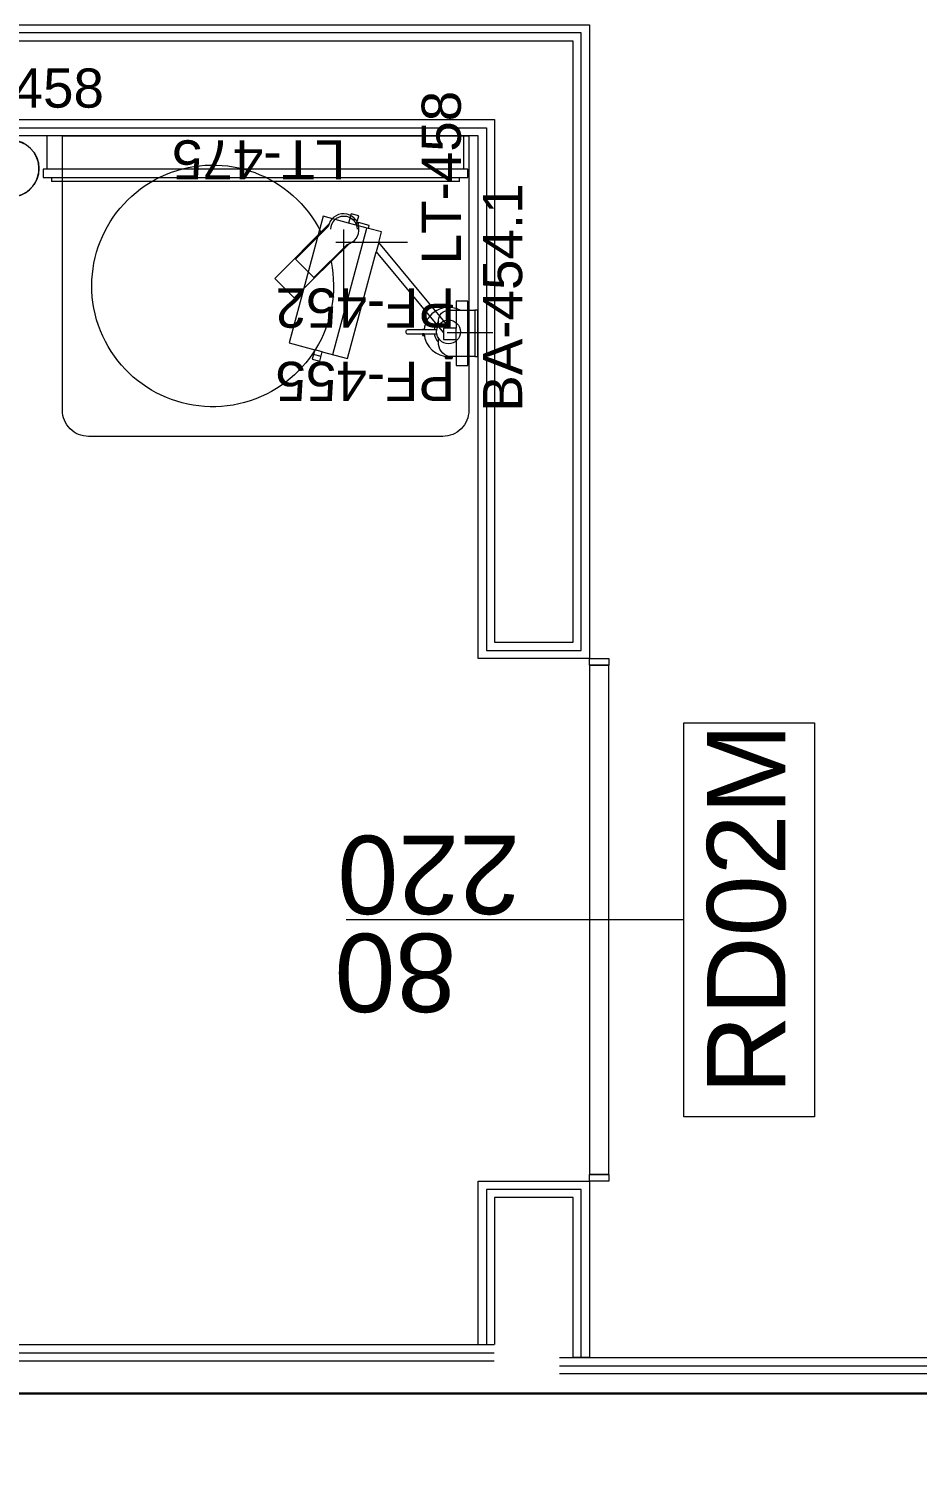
# Model space of a CAD drawing. Header units: centimetres. Extents: x 118932 to 154602, y -32682 to -23521.
# Drawn here: x 138859.9 to 138995.9, y -26084.1 to -25863 of the extents above; entities that cross this region are included whole.
import ezdxf

# ---------------------------------------------------------------- set-up
doc = ezdxf.new("R2010")
doc.units = ezdxf.units.CM
doc.header["$LTSCALE"] = 50
doc.header["$MEASUREMENT"] = 0
for name, color, linetype, lineweight, true_color in [('GEN_00_BL_Yazı', 7, 'Continuous', 0, 0x4f5250), ('GEN_02_TF_Islak Hacim', 7, 'Continuous', 5, 0x007cb0), ('GEN_02_TF_Mobilya', 7, 'Continuous', 5, 0x745e3d), ('GEN_05_ML_Ahşap', 7, 'Continuous', 9, 0x745e3d), ('GEN_05_ML_Alçıpan-RefEdit0', 7, 'Continuous', 18, 0x008b29), ('GEN_05_ML_Alçıpan_giydirme', 7, 'Continuous', 18, 0x7ebab5), ('GEN_06_GR_Cam', 7, 'Continuous', 9, 0x6093ac), ('GEN_06_GR_İnce', 7, 'Continuous', 13, 0xb0b0a9), ('KALACAK DUVARLAR', 7, 'Continuous', 30, 0x005387)]:
    doc.layers.add(name, color=color, linetype=linetype, lineweight=lineweight, true_color=true_color)
doc.styles.add('arial_1_18', font='arial.ttf', dxfattribs={"height": 0.2})
doc.styles.add('Arial_6', font='arial.ttf', dxfattribs={"height": 59.5325})

# ---------------------------------------------------------------- blocks, each defined once
blk = doc.blocks.new('KALACAK DUVALAR LEVEL 0 D BLOK')
at = {"layer": 'KALACAK DUVARLAR', "elevation": 0}
blk.add_lwpolyline([(-1323, 990.45), (-1323, 975.45), (-1111.5, 975.45), (-1111.5, 990.45), (-1120.5, 990.45), (-1120.5, 1004.45), (-1135.5, 1004.45), (-1135.5, 990.45), (-1288.5, 990.45), (-1288.5, 1141.45), (-1135.5, 1141.45), (-1135.5, 1127.45), (-1120.5, 1127.45), (-1120.5, 1141.45), (-1113.5, 1141.45), (-1113.5, 1156.45), (-1484.5, 1156.45), (-1484.5, 1525.95), (-1443.05, 1525.95), (-1443.05, 1593.95), (-1484.5, 1593.95), (-1484.5, 1931.88)], dxfattribs=at)
blk = doc.blocks.new('Electric_Mirror-radiance - LT-475 ELETRIC MIRROR SINGLE-16191852-TYPE J')
at = {"layer": 'GEN_02_TF_Mobilya', "lineweight": 13}
for p, q in [((-312.3, 69.8), (312.3, 69.8)), ((-312.3, 69.8), (-312.3, 63.5)), ((312.3, 63.5), (312.3, 69.8)), ((325, 63.5), (-325, 63.5)), ((-325, 63.5), (-325, 50.8)), ((-325, 50.8), (325, 50.8)), ((-318.7, 50.8), (-318.7, 0)), ((318.7, 50.8), (318.7, 0)), ((325, 50.8), (325, 63.5)), ((-318.7, 0), (318.7, 0))]:
    blk.add_line(p, q, dxfattribs=at)
at = {"layer": 'GEN_00_BL_Yazı', "insert": (127.8, 5.9, 0), "char_height": 60, "width": 265.421, "attachment_point": 9, "style": 'Arial_6'}
blk.add_mtext('LT-475', dxfattribs=at)
blk = doc.blocks.new('makeup mirror 16__hcr07922_rfa - LT-458 SHAVING MIRROR-14453733-TYPE J')
at = {"layer": 'GEN_00_BL_Yazı'}
blk.add_line((48117.6, 10856), (48007.7, 10856), dxfattribs=at)
at = {"layer": 'GEN_02_TF_Islak Hacim'}
for p, q in [((47933.7, 11045.1), (47915.6, 11045.1)), ((47915.6, 11045.1), (47915.6, 10946.6)), ((47933.6, 11005.1), (47933.7, 11045.1)), ((48099.6, 11034.3), (48055.8, 10870.9)), ((48138.4, 11023.9), (48099.6, 11034.3)), ((48142.1, 11038.5), (48138.4, 11023.9)), ((48140.3, 11031.2), (48151.9, 11028.1)), ((48153.7, 11035.3), (48142.1, 11038.5)), ((48150, 11020.8), (48153.7, 11035.3)), ((48122.1, 11028.3), (48070.2, 10834.5)), ((48137, 10816.6), (48188.9, 11010.4)), ((48138.4, 11023.9), (48150, 11020.8)), ((48188.9, 11010.4), (48150, 11020.8)), ((47952.7, 11005.1), (47933.6, 11005.1)), ((47933.6, 11005.1), (47933.6, 10988)), ((47933.6, 10946.6), (47933.6, 10988)), ((47933.6, 10988), (47942.9, 10988)), ((47942.9, 10988), (48052, 10856.8)), ((47942.9, 10988), (47952.6, 10988)), ((47952.6, 10988), (47952.7, 10995)), ((47952.7, 10995), (47952.7, 11005.1)), ((48055.8, 10870.9), (47952.7, 10995)), ((47915.6, 10946.6), (47933.6, 10946.6)), ((48052, 10856.8), (48047.7, 10840.4)), ((48052, 10856.8), (48055.8, 10870.9)), ((48047.7, 10840.4), (48067.8, 10835.2)), ((48067.8, 10835.2), (48066.6, 10830.7)), ((48067.8, 10835.2), (48098.1, 10827.1)), ((48066.6, 10830.7), (48083.1, 10826.3)), ((48086.5, 10830.2), (48082.5, 10815.9)), ((48082.5, 10815.9), (48094.1, 10812.8)), ((48083.1, 10826.3), (48084.3, 10830.7)), ((48084.3, 10830.7), (48086.5, 10830.2)), ((48084.6, 10823.1), (48096.2, 10820)), ((48094.1, 10812.8), (48098.1, 10827.1)), ((48098.1, 10827.1), (48137, 10816.6))]:
    blk.add_line(p, q, dxfattribs=at)
at = {"layer": 'GEN_00_BL_Yazı', "insert": (47986.3, 10890.1), "char_height": 60, "width": 251.286, "attachment_point": 1, "rotation": 270, "style": 'Arial_6'}
blk.add_mtext('LT-458', dxfattribs=at)
blk = doc.blocks.new('Escobillero-pared_Tres-Max-tres_13463624 - BA-458 TOILET BRUSH HOLDER-14820998-TYPE J')
at = {"layer": 'GEN_00_BL_Yazı'}
blk.add_line((0, 50), (0, 88.6), dxfattribs=at)
at = {"layer": 'GEN_02_TF_Islak Hacim'}
for p, q in [((-10, 42.3), (-10, 50)), ((-10, 50), (10, 50)), ((10, 50), (-10, 50)), ((-10, 42.3), (-10, 50)), ((10, 50), (10, 42.3)), ((10, 42.3), (10, 50))]:
    blk.add_line(p, q, dxfattribs=at)
for radius in [43.5, 8]:
    blk.add_circle((0, 0), radius, dxfattribs=at)
blk.add_arc((0, 0), 43.5, 103.2903, 76.7097, dxfattribs=at)
at = {"layer": 'GEN_00_BL_Yazı', "insert": (143, 153.2), "char_height": 60, "width": 265.421, "attachment_point": 3, "style": 'Arial_6'}
blk.add_mtext('BA-458', dxfattribs=at)
blk = doc.blocks.new('Soap Dispenser - Trio - BA-454 SOAP DISPENSER -single-14380691-TYPE J')
at = {"layer": 'GEN_00_BL_Yazı'}
blk.add_line((1.1, -47.1), (1.1, 22.9), dxfattribs=at)
at = {"layer": 'GEN_02_TF_Islak Hacim', "flags": 128}
for points in [[(37.9, -5), (37.9, 0), (-33.1, 0), (-33.1, -5)], [(-38.5, -39.5), (-38.5, -49.5), (-40.9, -49.5), (-40.9, -39.5)], [(40.5, -49.5), (40.5, -39.5), (37.9, -39.5), (37.9, -49.5)], [(40.3, -39.5), (40.3, -49.5), (38.6, -49.5), (38.6, -39.5)], [(-4.4, -84.9), (-4.4, -83), (-3, -83), (-3, -84.9)], [(5.6, -84.9), (5.6, -83), (3, -83), (3, -84.9)]]:
    blk.add_lwpolyline(points, close=True, dxfattribs=at)
for points in [[(-9.8, -60.2), (-17.9, -60.2, -0.414214), (-33.1, -45), (-33.1, -5)], [(37.9, -5), (37.9, -40.2, -0.39688), (19.1, -60.2), (9.9, -60.2)], [(-3, -62.6), (-3, -102.6), (-3, -102.8), (-3, -103), (-3, -103.2), (-3, -103.4), (-3, -103.6), (-3, -103.8), (-3, -104), (-3, -104.2), (-3, -104.4), (-3, -104.5), (-3, -104.7), (-3, -104.9), (-3, -105.1), (-3, -105.2), (-3, -105.4), (-3, -105.6), (-3, -105.7), (-3, -105.9), (-3, -106), (-3, -106.2), (-3, -106.3), (-3, -106.4), (-3, -106.6), (-3, -106.7), (-3, -106.8), (-3, -106.9), (-3, -107), (-3, -107.1), (-3, -107.2), (-3, -107.6, 1), (3, -107.6), (3, -107.6), (3, -107.6), (3, -107.6), (3, -107.5), (3, -107.5), (3, -107.4), (3, -107.4), (3, -107.3), (3, -107.3), (3, -107.2), (3, -107.1), (3, -107), (3, -106.9), (3, -106.8), (3, -106.7), (3, -106.6), (3, -106.5), (3, -106.4), (3, -106.2), (3, -106.1), (3, -105.9), (3, -105.8), (3, -105.6), (3, -105.5), (3, -105.3), (3, -105.1), (3, -104.9), (3, -104.8), (3, -104.6), (3, -104.4), (3, -104.2), (3, -104), (3, -103.8), (3, -103.6), (3, -103.4), (3, -103.2), (3, -103), (3, -102.8), (3, -102.6), (3, -102.6), (3, -62.6)]]:
    blk.add_lwpolyline(points, format="xyb", dxfattribs=at)
for points in [[(-37.2, -49.5), (-40.9, -49.5), (-40.9, -39.5), (-37.1, -39.5)], [(-3, -82.3), (-3, -85), (-4.4, -85), (-4.4, -82.2)], [(3, -82.3), (3, -85), (5.6, -85), (5.6, -82)]]:
    blk.add_lwpolyline(points, dxfattribs=at)
at = {"layer": 'GEN_02_TF_Islak Hacim'}
blk.add_circle((0, -45), 18.2, dxfattribs=at)
for radius, start, end in [(37.5, 152.0898, 265.4435), (37.5, 274.5565, 1.1736), (22, 224.0164, 262.212), (22, 277.788, 316.0936)]:
    blk.add_arc((0, -45), radius, start, end, dxfattribs=at)
at = {"layer": 'GEN_00_BL_Yazı', "insert": (122.2, 7.7), "char_height": 60, "width": 331.384, "attachment_point": 1, "rotation": 180, "style": 'Arial_6'}
blk.add_mtext('BA-454.1', dxfattribs=at)
blk = doc.blocks.new('Duravit wall hung washbasin 068460 - PF-455 CORNER SINK-15690503-TYPE J_')
at = {"layer": 'GEN_00_BL_Yazı'}
blk.add_line((18.83, 14.31), (18.83, 24.66), dxfattribs=at)
at = {"layer": 'GEN_02_TF_Islak Hacim', "color": 5}
blk.add_lwpolyline([(-0.35, 0), (-0.35, 42, -0.414214), (3.65, 46), (57.85, 46, -0.414214), (61.85, 42), (61.85, 0)], format="xyb", close=True, dxfattribs=at)
for points in [[(20.74, 19.24, -15.407853), (22.3, 14.72)], [(20.76, 14.27, -1), (16.76, 14.27, -1)]]:
    blk.add_lwpolyline(points, format="xyb", dxfattribs=at)
for points in [[(21.05, 13.46), (29.33, 21.82), (26.38, 24.77), (17.97, 16.53)], [(21.17, 13.87), (26.18, 18.88), (23.35, 21.7), (18.28, 16.63)]]:
    blk.add_lwpolyline(points, dxfattribs=at)
blk.add_arc((18.83, 14.31), 2.38, 103.2039, 349.4026, dxfattribs=at)
at = {"layer": 'GEN_00_BL_Yazı', "char_height": 6, "width": 26.0709, "attachment_point": 1, "style": 'Arial_6'}
for s, insert in [('PF-455', (1.76, 40.58)), ('PF-452', (1.74, 29.36))]:
    blk.add_mtext(s, dxfattribs=dict(at, insert=insert))
blk = doc.blocks.new('LEVEL 0 ISLAK HACİM')
at = {"xscale": 0.1, "yscale": 0.1, "zscale": 0.1}
blk.add_blockref('Escobillero-pared_Tres-Max-tres_13463624 - BA-458 TOILET BRUSH HOLDER-14820998-TYPE J', (-1498.96, 521.98, 0), dxfattribs=at)
for name, p, xscale, yscale, zscale, rotation in [('makeup mirror 16__hcr07922_rfa - LT-458 SHAVING MIRROR-14453733-TYPE J', (3362.6, 1596.33, 0), 0.1, 0.1, 0.1, 180), ('Electric_Mirror-radiance - LT-475 ELETRIC MIRROR SINGLE-16191852-TYPE J', (-1461.46, 526.98, 0), 0.1, 0.1, 0.1, 180), ('Soap Dispenser - Trio - BA-454 SOAP DISPENSER -single-14380691-TYPE J', (-1427.41, 496.98, 0), 0.1000000000000006, 0.1000000000000006, 0.1000000000000006, 270)]:
    blk.add_blockref(name, p, dxfattribs=dict(xscale=xscale, yscale=yscale, zscale=zscale, rotation=rotation))
at = {"rotation": 180}
blk.add_blockref('Duravit wall hung washbasin 068460 - PF-455 CORNER SINK-15690503-TYPE J_', (-1429.16, 526.98, 0), dxfattribs=at)
blk = doc.blocks.new('RD02M')
at = {"layer": 'GEN_05_ML_Ahşap'}
blk.add_lwpolyline([(-40, -14.45), (-40, 37.25)], dxfattribs=at)
blk.add_lwpolyline([(-70.15, -14.45), (-9.85, -14.45), (-9.85, -34.45), (-70.15, -34.45)], close=True, dxfattribs=at)
at = {"layer": 'GEN_06_GR_Cam'}
for p, q in [((-79, -3), (-79, 0)), ((-1, 0), (-1, -3))]:
    blk.add_line(p, q, dxfattribs=at)
for points in [[(-80, 0), (-79, 0), (-79, -3), (-80, -3)], [(-1, -3), (-1, 0), (-79, 0), (-79, -3)], [(-1, 0), (0, 0), (0, -3), (-1, -3)]]:
    blk.add_lwpolyline(points, close=True, dxfattribs=at)
at = {"layer": 'GEN_00_BL_Yazı', "char_height": 12, "attachment_point": 7, "rotation": 90, "style": 'arial_1_18'}
for s, insert in [('\\A1;80', (-41.95, 20.37)), ('\\A1;220', (-26.95, 10.61))]:
    blk.add_mtext_dynamic_manual_height_columns(s, width=3542.6897, gutter_width=1875, heights=[387.79], dxfattribs=dict(at, insert=insert))
at = {"layer": 'GEN_00_BL_Yazı', "insert": (-66.73, -18), "char_height": 12, "attachment_point": 1, "style": 'arial_1_18'}
blk.add_mtext_dynamic_manual_height_columns('\\A1;RD02M', width=3542.6897, gutter_width=1875, heights=[387.79], dxfattribs=at)
blk = doc.blocks.new('d blok kapılar')
at = {"color": 1, "rotation": 90}
blk.add_blockref('RD02M', (-1974.42, -870.45, 0), dxfattribs=at)
blk = doc.blocks.new('level 0 kapı')
at = {"color": 1}
blk.add_blockref('d blok kapılar', (6975.9, 4576.59, 0), dxfattribs=at)
blk = doc.blocks.new('level 1 d blok duvarlar')
at = {"layer": 'GEN_05_ML_Alçıpan-RefEdit0', "elevation": 0}
blk.add_lwpolyline([(387.74, -813.47), (370.74, -813.47), (370.74, -733.47), (130.73, -733.47), (130.73, -730.97), (373.24, -730.97), (373.24, -810.97), (385.24, -810.97), (385.24, -718.97), (130.73, -718.97), (130.73, -716.47), (387.74, -716.47)], close=True, dxfattribs=at)
for points in [[(130.73, -732.22), (371.99, -732.22), (371.99, -812.22), (386.49, -812.22), (386.49, -717.72), (130.73, -717.72)], [(385.24, -813.47), (373.24, -813.47)], [(370.74, -918.47), (370.74, -893.47), (387.74, -893.47), (387.74, -920.47), (385.24, -920.47), (385.24, -895.97), (373.24, -895.97), (373.24, -918.47)], [(386.49, -920.47), (386.49, -894.72), (371.99, -894.72), (371.99, -918.47)]]:
    blk.add_lwpolyline(points, dxfattribs=at)
at = {"layer": 'GEN_05_ML_Alçıpan_giydirme', "elevation": 0}
for points in [[(243.32, -116.03), (129.16, -116.03), (129.16, -483.47), (170.61, -483.47), (170.61, -561.47), (128.17, -561.47), (128.23, -715.47), (128.32, -920.97), (373.16, -920.97)], [(243.32, -116.07), (243.32, -117.28), (130.41, -117.28), (130.41, -482.22), (171.86, -482.22), (171.86, -562.72), (129.42, -562.72), (129.57, -919.72), (373.16, -919.72)], [(244.57, -116.07), (244.57, -118.53), (131.66, -118.53), (131.66, -480.97), (173.11, -480.97), (173.11, -563.97), (130.67, -563.97), (130.82, -918.47), (373.16, -918.47)], [(383.16, -920.47), (497.66, -920.47), (497.66, -948.47), (488.16, -948.47)], [(383.16, -921.72), (496.41, -921.72), (496.41, -947.22), (488.16, -947.22)], [(488.16, -945.97), (495.16, -945.97), (495.16, -922.97), (383.16, -922.97)]]:
    blk.add_lwpolyline(points, dxfattribs=at)

msp = doc.modelspace()

# ---------------------------------------------------------------- block references
msp.add_blockref('KALACAK DUVALAR LEVEL 0 D BLOK', (140166.67, -27228.34, 0))

# ---------------------------------------------------------------- next in the draw order: block references
msp.add_blockref('LEVEL 0 ISLAK HACİM', (140356.1, -26406.37, 0))

# ---------------------------------------------------------------- next in the draw order: block references
msp.add_blockref('level 1 d blok duvarlar', (138558, -25145.92))
at = {"layer": 'GEN_06_GR_İnce'}
msp.add_blockref('level 0 kapı', (133944.27, -29665.52), dxfattribs=at)

doc.saveas('drawing.dxf')
